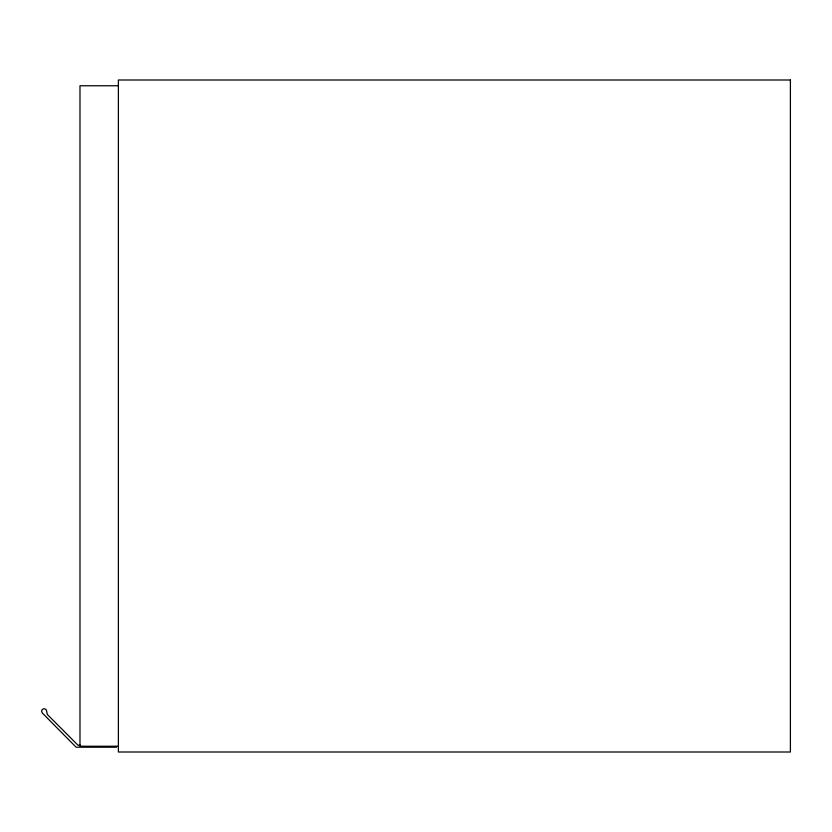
<?xml version="1.0" encoding="UTF-8"?>
<svg xmlns="http://www.w3.org/2000/svg" width="832" height="832" viewBox="0 0 832 832"><rect width="100%" height="100%" fill="white"/><g stroke="black" fill="none" stroke-linecap="round" stroke-linejoin="round"><path stroke-width="1.25" d="M118.383 85.758L79.986 85.758L79.986 746.242L118.383 746.242M80.6 745.285L78.062 745.285L47.362 714.511L46.394 710.102L45.136 708.916L43.42 708.802L42.016 709.821L41.6 711.495L42.349 713.055L76.149 747.209L116.47 747.209M790.4 79.997L118.383 79.997L118.383 752.003L790.4 752.003L790.4 79.997"/></g></svg>
